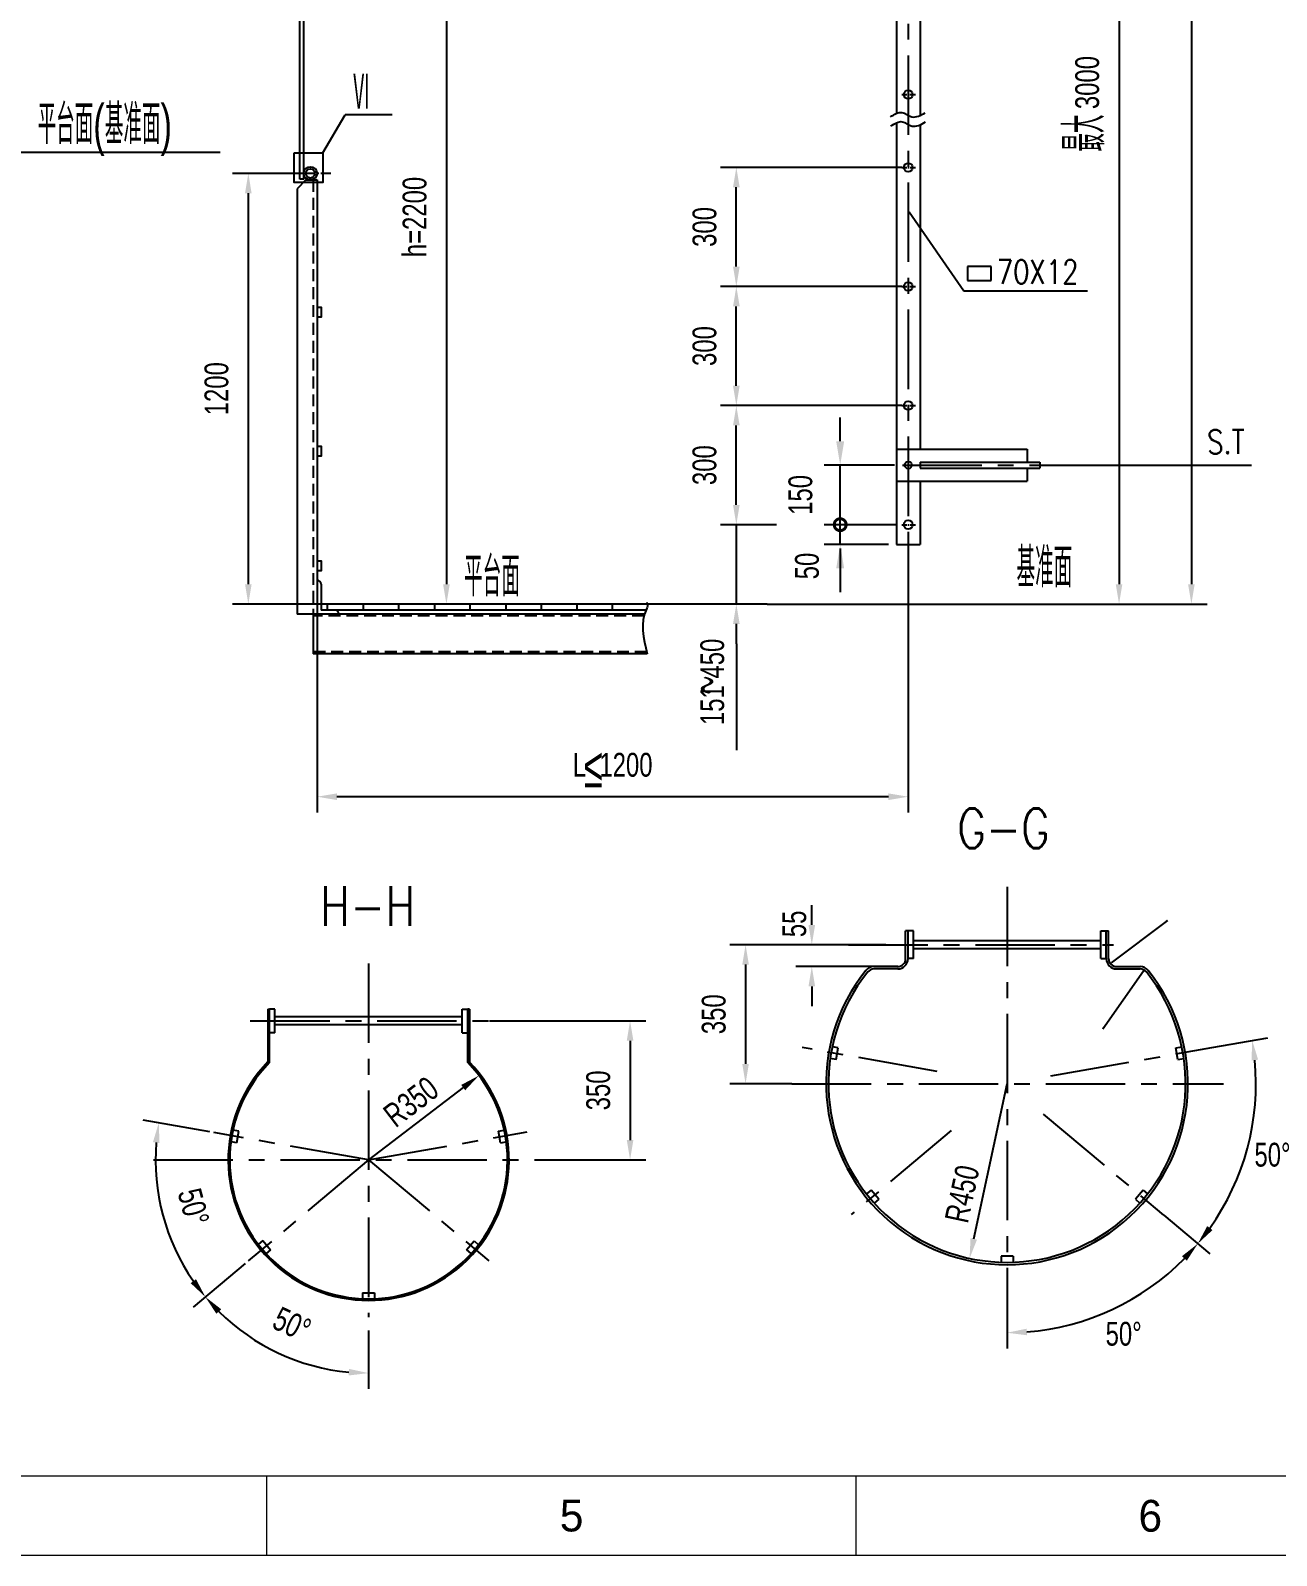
# Model space of a CAD drawing. Extents: x 148 to 221443, y -36682 to 6758.
# Drawn here: x 33504 to 36644, y -12129 to -8287 of the extents above; entities that cross this region are included whole.
import ezdxf
from ezdxf.enums import TextEntityAlignment as Align

# ---------------------------------------------------------------- set-up
doc = ezdxf.new("R2010")
doc.units = 0
doc.header["$LTSCALE"] = 10
doc.header["$MEASUREMENT"] = 0
doc.linetypes.add('CENTERX2', pattern=[4, 2.5, -0.5, 0.5, -0.5])
doc.linetypes.add('HIDDENX2', pattern=[0.75, 0.5, -0.25])
for name, color, linetype in [('2', 4, 'Continuous'), ('CENTER', 1, 'CENTERX2'), ('DIM', 4, 'Continuous'), ('HIDDEN', 7, 'HIDDENX2'), ('RED', 7, 'Continuous'), ('WHITE', 7, 'Continuous')]:
    doc.layers.add(name, color=color, linetype=linetype)
doc.layers.add('2（细实线）', color=3, linetype='Continuous', lineweight=20)
doc.layers.add('图框层', color=7, linetype='Continuous', lineweight=15)
doc.styles.add('HZ', font='ROMS.SHX', dxfattribs={"width": 0.75, "bigfont": 'GBCBIG.SHX'})
doc.styles.get("Standard").update_dxf_attribs({"font": 'wison_e.shx', "width": 0.75, "bigfont": 'wison_c.shx'})
doc.styles.add('XW', font='ROMANS.shx', dxfattribs={"width": 0.85})
doc.dimstyles.new('DIM1', dxfattribs={"dimscale": 20, "dimtxt": 3, "dimasz": 2.5, "dimexe": 2, "dimexo": 0, "dimgap": 1, "dimtad": 0, "dimdec": 0, "dimzin": 0, "dimdsep": 46, "dimtxsty": 'Standard', "dimcen": 2, "dimclrd": 3, "dimclre": 3, "dimclrt": 3, "dimadec": 0, "dimazin": 0, "dimtfac": 0.666667, "dimtdec": 0, "dimtofl": 0, "dimtmove": 2, "dimatfit": 1, "dimfxl": 2, "dimtvp": 1.333333, "dimtolj": 1, "dimtzin": 0, "dimarcsym": 0})
doc.dimstyles.new('DIM1$2', dxfattribs={"dimscale": 20, "dimtxt": 3, "dimasz": 2.5, "dimexe": 2, "dimexo": 0, "dimgap": 1, "dimtad": 2, "dimtih": 1, "dimtoh": 1, "dimdec": 0, "dimzin": 0, "dimdsep": 46, "dimtxsty": 'Standard', "dimcen": 2, "dimclrd": 3, "dimclre": 3, "dimclrt": 3, "dimadec": 0, "dimazin": 0, "dimtfac": 0.666667, "dimtdec": 0, "dimtofl": 0, "dimtmove": 2, "dimatfit": 1, "dimfxl": 2, "dimtvp": 1.333333, "dimtolj": 1, "dimtzin": 0, "dimarcsym": 0})
doc.dimstyles.new('ISO-25', dxfattribs={"dimtxt": 2.5, "dimasz": 2.5, "dimexe": 1.25, "dimexo": 0.625, "dimtad": 1, "dimtxsty": 'Standard', "dimcen": 2.5, "dimadec": 0, "dimazin": 0, "dimtfac": 1, "dimtmove": 0, "dimatfit": 3, "dimfxl": 1, "dimarcsym": 0})

# ---------------------------------------------------------------- blocks, each defined once
blk = doc.blocks.new('*D73')
at = {"layer": 'Defpoints', "color": 0}
for p in [(35659.5, 10820.1), (35310.5, 8870.1), (36118.7, 8870.1)]:
    blk.add_point(p, dxfattribs=at)
at = {"layer": 'DIM', "color": 3, "lineweight": -2}
for p, q in [((35659.5, 10820.1), (35270.5, 10820.1)), ((35310.5, 10770.1), (35310.5, 8920.1)), ((36118.7, 8870.1), (35270.5, 8870.1))]:
    blk.add_line(p, q, dxfattribs=at)
at = {"layer": 'DIM', "color": 3}
for points in [[(35318.8, 10770.1), (35302.1, 10770.1), (35310.5, 10820.1)], [(35302.1, 8920.1), (35318.8, 8920.1), (35310.5, 8870.1)]]:
    blk.add_solid(points, dxfattribs=at)
at = {"layer": 'DIM', "color": 3, "insert": (35230.5, 9845.1), "char_height": 60, "attachment_point": 5, "rotation": 90}
blk.add_mtext('\\A1;h=2200', dxfattribs=at)
blk = doc.blocks.new('_DotSmall')
at = {"layer": 'WHITE', "color": 0, "const_width": 0.5}
blk.add_lwpolyline([(-0.0625, 0, 1), (0.0625, 0, 1)], format="xyb", close=True, dxfattribs=at)
blk = doc.blocks.new('*D74')
at = {"layer": 'Defpoints', "color": 0}
for p in [(36041.1, 9370.1), (36458.1, 9370.1), (36438.1, 9070.1)]:
    blk.add_point(p, dxfattribs=at)
at = {"layer": 'DIM', "color": 3, "lineweight": -2}
for p, q in [((36458.1, 9370.1), (36001.1, 9370.1)), ((36041.1, 9120.1), (36041.1, 9320.1)), ((36438.1, 9070.1), (36001.1, 9070.1))]:
    blk.add_line(p, q, dxfattribs=at)
at = {"layer": 'DIM', "color": 3}
for points in [[(36049.5, 9320.1), (36032.8, 9320.1), (36041.1, 9370.1)], [(36032.8, 9120.1), (36049.5, 9120.1), (36041.1, 9070.1)]]:
    blk.add_solid(points, dxfattribs=at)
at = {"layer": 'DIM', "color": 3, "insert": (35961.1, 9220.1), "char_height": 60, "attachment_point": 5, "rotation": 90}
blk.add_mtext('\\A1;300', dxfattribs=at)
blk = doc.blocks.new('*D75')
at = {"layer": 'Defpoints', "color": 0}
for p in [(36041.1, 9670.1), (36458.1, 9670.1), (36458.1, 9370.1)]:
    blk.add_point(p, dxfattribs=at)
at = {"layer": 'DIM', "color": 3, "lineweight": -2}
for p, q in [((36458.1, 9670.1), (36001.1, 9670.1)), ((36041.1, 9420.1), (36041.1, 9620.1)), ((36458.1, 9370.1), (36001.1, 9370.1))]:
    blk.add_line(p, q, dxfattribs=at)
at = {"layer": 'DIM', "color": 3}
for points in [[(36049.5, 9620.1), (36032.8, 9620.1), (36041.1, 9670.1)], [(36032.8, 9420.1), (36049.5, 9420.1), (36041.1, 9370.1)]]:
    blk.add_solid(points, dxfattribs=at)
at = {"layer": 'DIM', "color": 3, "insert": (35961.1, 9520.1), "char_height": 60, "attachment_point": 5, "rotation": 90}
blk.add_mtext('\\A1;300', dxfattribs=at)
blk = doc.blocks.new('*D76')
at = {"layer": 'Defpoints', "color": 0}
for p in [(36041.1, 9970.1), (36458.1, 9970.1), (36458.1, 9670.1)]:
    blk.add_point(p, dxfattribs=at)
at = {"layer": 'DIM', "color": 3, "lineweight": -2}
for p, q in [((36458.1, 9970.1), (36001.1, 9970.1)), ((36041.1, 9720.1), (36041.1, 9920.1)), ((36458.1, 9670.1), (36001.1, 9670.1))]:
    blk.add_line(p, q, dxfattribs=at)
at = {"layer": 'DIM', "color": 3}
for points in [[(36049.5, 9920.1), (36032.8, 9920.1), (36041.1, 9970.1)], [(36032.8, 9720.1), (36049.5, 9720.1), (36041.1, 9670.1)]]:
    blk.add_solid(points, dxfattribs=at)
at = {"layer": 'DIM', "color": 3, "insert": (35961.1, 9820.1), "char_height": 60, "attachment_point": 5, "rotation": 90}
blk.add_mtext('\\A1;300', dxfattribs=at)
blk = doc.blocks.new('*D77')
at = {"layer": 'Defpoints', "color": 0}
for p in [(36438.1, 9070.1), (36041.1, 8870.1), (36118.7, 8870.1)]:
    blk.add_point(p, dxfattribs=at)
at = {"layer": 'DIM', "color": 3, "lineweight": -2}
for p, q in [((36041.1, 9120.1), (36041.1, 9170.1)), ((36438.1, 9070.1), (36001.1, 9070.1)), ((36041.1, 9070.1), (36041.1, 8870.1)), ((36118.7, 8870.1), (36001.1, 8870.1)), ((36041.1, 8820.1), (36041.1, 8770.1))]:
    blk.add_line(p, q, dxfattribs=at)
at = {"layer": 'DIM', "color": 3}
for points in [[(36032.8, 9120.1), (36049.5, 9120.1), (36041.1, 9070.1)], [(36049.5, 8820.1), (36032.8, 8820.1), (36041.1, 8870.1)]]:
    blk.add_solid(points, dxfattribs=at)
at = {"layer": 'DIM', "color": 3, "insert": (35980.7, 8674.2), "char_height": 60, "attachment_point": 5, "rotation": 90}
blk.add_mtext('\\A1;151 450', dxfattribs=at)
blk = doc.blocks.new('*D81')
at = {"color": 3, "lineweight": -2}
for p, q in [((37094.6, 12840.3), (37228, 12840.3)), ((37188, 12790.3), (37188, 8920.1)), ((37005.7, 8870.1), (37228, 8870.1))]:
    blk.add_line(p, q, dxfattribs=at)
at = {"color": 3}
for points in [[(37196.3, 12790.3), (37179.7, 12790.3), (37188, 12840.3)], [(37179.7, 8920.1), (37196.3, 8920.1), (37188, 8870.1)]]:
    blk.add_solid(points, dxfattribs=at)
at = {"layer": 'Defpoints', "color": 0}
for p in [(37094.6, 12840.3), (37005.7, 8870.1), (37188, 8870.1)]:
    blk.add_point(p, dxfattribs=at)
at = {"color": 3, "insert": (37107.7, 10855.2), "char_height": 60, "attachment_point": 5, "rotation": 90}
blk.add_mtext('\\A1;2700{\\fSimSun|b0|i0|c134|p0;≤}H{\\fSimSun|b0|i0|c134|p0;≤}10000', dxfattribs=at)
blk = doc.blocks.new('*D82')
at = {"layer": 'Defpoints', "color": 0}
for p in [(36827.7, 11497.5), (36817.1, 8870.1), (37005.7, 8870.1)]:
    blk.add_point(p, dxfattribs=at)
at = {"layer": 'DIM', "color": 3, "lineweight": -2}
for p, q in [((36827.7, 11497.5), (37045.7, 11497.5)), ((37005.7, 11447.5), (37005.7, 8920.1)), ((36817.1, 8870.1), (37045.7, 8870.1))]:
    blk.add_line(p, q, dxfattribs=at)
at = {"layer": 'DIM', "color": 3}
for points in [[(37014, 11447.5), (36997.4, 11447.5), (37005.7, 11497.5)], [(36997.4, 8920.1), (37014, 8920.1), (37005.7, 8870.1)]]:
    blk.add_solid(points, dxfattribs=at)
at = {"layer": 'DIM', "color": 3, "insert": (36925.7, 10183.8), "char_height": 60, "attachment_point": 5, "rotation": 90}
blk.add_mtext('\\A1;3000', dxfattribs=at)
blk = doc.blocks.new('*D163')
at = {"layer": 'Defpoints', "color": 0}
for p in [(36323.6, 8012), (36064.4, 7662), (36181.2, 7662)]:
    blk.add_point(p, dxfattribs=at)
at = {"layer": 'WHITE', "color": 3, "linetype": 'Continuous', "lineweight": -2}
for p, q in [((36323.6, 8012), (36024.4, 8012)), ((36064.4, 7962), (36064.4, 7712)), ((36181.2, 7662), (36024.4, 7662))]:
    blk.add_line(p, q, dxfattribs=at)
at = {"layer": 'WHITE', "color": 3}
for points in [[(36072.7, 7962), (36056.1, 7962), (36064.4, 8012)], [(36056.1, 7712), (36072.7, 7712), (36064.4, 7662)]]:
    blk.add_solid(points, dxfattribs=at)
at = {"layer": 'WHITE', "color": 3, "insert": (35984.4, 7837), "char_height": 60, "attachment_point": 5, "rotation": 90}
blk.add_mtext('\\A1;350', dxfattribs=at)
blk = doc.blocks.new('*D164')
at = {"layer": 'Defpoints', "color": 0}
for p in [(36723.4, 7662), (36629, 7222.1)]:
    blk.add_point(p, dxfattribs=at)
at = {"layer": 'WHITE', "color": 3, "linetype": 'Continuous', "lineweight": -2}
blk.add_line((36639.5, 7270.9), (36723.4, 7662), dxfattribs=at)
at = {"layer": 'WHITE', "color": 3}
blk.add_solid([(36631.3, 7272.7), (36647.6, 7269.2), (36629, 7222.1)], dxfattribs=at)
at = {"layer": 'WHITE', "color": 3, "insert": (36610.4, 7384.3), "char_height": 60, "attachment_point": 5, "rotation": 77.8884}
blk.add_mtext('\\A1;R450', dxfattribs=at)
blk = doc.blocks.new('*D165')
at = {"layer": 'Defpoints', "color": 0}
for p in [(36723.4, 8157.9), (36814.8, 7585.3), (37118.1, 7330.9), (36723.4, 7135.8), (36903.3, 7061.1)]:
    blk.add_point(p, dxfattribs=at)
at = {"layer": 'WHITE', "color": 3, "linetype": 'Continuous', "lineweight": -2}
for p, q in [((37118.1, 7330.9), (37234.6, 7233.1)), ((36723.4, 7135.8), (36723.4, 6994.7))]:
    blk.add_line(p, q, dxfattribs=at)
blk.add_arc((36723.4, 7662), 627.3, 274.5678, 315.4322, dxfattribs=at)
at = {"layer": 'WHITE', "color": 3}
for points in [[(37176.5, 7216.2), (37164.1, 7227.4), (37204, 7258.8)], [(36773, 7045), (36773.7, 7028.4), (36723.4, 7034.7)]]:
    blk.add_solid(points, dxfattribs=at)
at = {"layer": 'WHITE', "color": 3, "insert": (37017.3, 7031.7), "char_height": 60, "attachment_point": 5}
blk.add_mtext('\\A1;50%%d', dxfattribs=at)
blk = doc.blocks.new('*D166')
at = {"layer": 'Defpoints', "color": 0}
for p in [(37239.7, 7753.1), (36833.6, 7681.5), (36814.8, 7585.3), (37299.4, 7413.6), (37118.1, 7330.9)]:
    blk.add_point(p, dxfattribs=at)
at = {"layer": 'WHITE', "color": 3, "linetype": 'Continuous', "lineweight": -2}
for p, q in [((37239.7, 7753.1), (37380.6, 7777.9)), ((37118.1, 7330.9), (37234.6, 7233.1))]:
    blk.add_line(p, q, dxfattribs=at)
blk.add_arc((36723.4, 7662), 627.3, 324.5678, 5.4322, dxfattribs=at)
at = {"layer": 'WHITE', "color": 3}
for points in [[(37356.2, 7722.5), (37339.6, 7720.3), (37341.2, 7771)], [(37227.9, 7303.4), (37241.1, 7293.3), (37204, 7258.8)]]:
    blk.add_solid(points, dxfattribs=at)
at = {"layer": 'WHITE', "color": 3, "insert": (37392.4, 7482.8), "char_height": 60, "attachment_point": 5}
blk.add_mtext('\\A1;50%%d', dxfattribs=at)
blk = doc.blocks.new('*D174')
at = {"layer": 'Defpoints', "color": 0}
for p in [(36231.3, 8012), (36417.9, 8012), (36417.9, 7957)]:
    blk.add_point(p, dxfattribs=at)
at = {"layer": 'WHITE', "color": 3, "linetype": 'Continuous', "lineweight": -2}
for p, q in [((36231.3, 8062), (36231.3, 8112)), ((36417.9, 8012), (36191.3, 8012)), ((36417.9, 7957), (36191.3, 7957)), ((36231.3, 7907), (36231.3, 7857))]:
    blk.add_line(p, q, dxfattribs=at)
at = {"layer": 'WHITE', "color": 3}
for points in [[(36223, 8062), (36239.7, 8062), (36231.3, 8012)], [(36239.7, 7907), (36223, 7907), (36231.3, 7957)]]:
    blk.add_solid(points, dxfattribs=at)
at = {"layer": 'WHITE', "color": 3, "insert": (36187.4, 8064.6), "char_height": 60, "attachment_point": 5, "rotation": 90}
blk.add_mtext('\\A1;55', dxfattribs=at)
blk = doc.blocks.new('*D175')
at = {"layer": 'Defpoints', "color": 0}
for p in [(37057.2, 7932.1), (37068.6, 7948.5)]:
    blk.add_point(p, dxfattribs=at)
at = {"layer": 'WHITE', "color": 0, "linetype": 'Continuous', "lineweight": -2}
blk.add_line((36965, 7800.6), (37067.2, 7946.4), dxfattribs=at)
at = {"layer": 'WHITE', "color": 0}
blk.add_solid([(37067.5, 7946.2), (37066.9, 7946.7), (37068.6, 7948.5)], dxfattribs=at)
at = {"layer": 'WHITE', "color": 0, "insert": (36964.9, 7803.7), "char_height": 2.5, "attachment_point": 5, "rotation": 54.9732}
blk.add_mtext('R20', dxfattribs=at)
blk = doc.blocks.new('*D176')
at = {"layer": 'Defpoints', "color": 0}
for p in [(36983.4, 7965), (36999.4, 7977)]:
    blk.add_point(p, dxfattribs=at)
at = {"layer": 'WHITE', "color": 0, "linetype": 'Continuous', "lineweight": -2}
blk.add_line((37127.9, 8073.4), (36985.4, 7966.5), dxfattribs=at)
at = {"layer": 'WHITE', "color": 0}
blk.add_solid([(36985.1, 7966.9), (36985.6, 7966.2), (36983.4, 7965)], dxfattribs=at)
at = {"layer": 'WHITE', "color": 0, "insert": (37124.7, 8073.4), "char_height": 2.5, "attachment_point": 5, "rotation": 36.8659}
blk.add_mtext('R20', dxfattribs=at)
blk = doc.blocks.new('*D178')
at = {"layer": 'Defpoints', "color": 0}
for p in [(35715.8, -9581.8), (34225.8, -9757), (34225.8, -10217.2)]:
    blk.add_point(p, dxfattribs=at)
at = {"layer": 'DIM', "color": 3, "lineweight": -2}
for p, q in [((35715.8, -9581.8), (35715.8, -10257.2)), ((34225.8, -9757), (34225.8, -10257.2)), ((35665.8, -10217.2), (34275.8, -10217.2))]:
    blk.add_line(p, q, dxfattribs=at)
at = {"layer": 'DIM', "color": 3}
for points in [[(34275.8, -10208.9), (34275.8, -10225.6), (34225.8, -10217.2)], [(35665.8, -10225.6), (35665.8, -10208.9), (35715.8, -10217.2)]]:
    blk.add_solid(points, dxfattribs=at)
at = {"layer": 'DIM', "color": 3, "insert": (34970.8, -10137.2), "char_height": 60, "attachment_point": 5}
blk.add_mtext('\\A1;L  1200', dxfattribs=at)
blk = doc.blocks.new('*D181')
at = {"layer": 'Defpoints', "color": 0}
for p in [(35392.5, 7682.6), (35114.4, 7470.1)]:
    blk.add_point(p, dxfattribs=at)
at = {"layer": 'WHITE', "color": 3, "linetype": 'Continuous', "lineweight": -2}
blk.add_line((35352.8, 7652.2), (35114.4, 7470.1), dxfattribs=at)
at = {"layer": 'WHITE', "color": 3}
blk.add_solid([(35357.8, 7645.6), (35347.7, 7658.8), (35392.5, 7682.6)], dxfattribs=at)
at = {"layer": 'WHITE', "color": 3, "insert": (35221.4, 7616.3), "char_height": 60, "attachment_point": 5, "rotation": 37.3833}
blk.add_mtext('\\A1;R350', dxfattribs=at)
blk = doc.blocks.new('*D182')
at = {"layer": 'Defpoints', "color": 0}
for p in [(34355.7, -10536.8), (34355.7, -11132.1), (34044.7, -11393), (34355.7, -11561.6), (34060.6, -11580.8)]:
    blk.add_point(p, dxfattribs=at)
at = {"layer": 'DIM', "color": 3, "linetype": 'Continuous', "lineweight": -2}
for p, q in [((34044.7, -11393), (33913.6, -11503)), ((34355.7, -11561.6), (34355.7, -11709.1))]:
    blk.add_line(p, q, dxfattribs=at)
blk.add_arc((34355.7, -11132.1), 537, 225.3363, 264.6637, dxfattribs=at)
at = {"layer": 'DIM', "color": 3}
for points in [[(33984.3, -11508.4), (33972, -11519.7), (33944.3, -11477.3)], [(34305.3, -11675.1), (34306.1, -11658.5), (34355.7, -11669.1)]]:
    blk.add_solid(points, dxfattribs=at)
at = {"layer": 'DIM', "color": 3, "insert": (34162.5, -11546.3), "char_height": 60, "attachment_point": 5, "rotation": 335}
blk.add_mtext('\\A1;50%%d', dxfattribs=at)
blk = doc.blocks.new('*D183')
at = {"layer": 'Defpoints', "color": 0}
for p in [(33955.9, -11061.6), (34355.7, -11132.1), (34355.7, -11132.1), (33822.3, -11194.4), (34044.7, -11393)]:
    blk.add_point(p, dxfattribs=at)
at = {"layer": 'DIM', "color": 3, "linetype": 'Continuous', "lineweight": -2}
for p, q in [((33955.9, -11061.6), (33787.4, -11031.9)), ((34044.7, -11393), (33913.6, -11503))]:
    blk.add_line(p, q, dxfattribs=at)
blk.add_arc((34355.7, -11132.1), 537, 175.3365, 214.6635, dxfattribs=at)
at = {"layer": 'DIM', "color": 3}
for points in [[(33828.7, -11089.5), (33812.2, -11087.3), (33826.8, -11038.8)], [(33907.3, -11442.6), (33920.6, -11432.5), (33944.3, -11477.3)]]:
    blk.add_solid(points, dxfattribs=at)
at = {"layer": 'DIM', "color": 3, "insert": (33914.2, -11250.4), "char_height": 60, "attachment_point": 5, "rotation": 285}
blk.add_mtext('\\A1;50%%d', dxfattribs=at)
blk = doc.blocks.new('*D185')
at = {"layer": 'Defpoints', "color": 0}
for p in [(34936.3, 9955.1), (34811.2, 8870.1), (35010.1, 8870.1)]:
    blk.add_point(p, dxfattribs=at)
at = {"layer": 'WHITE', "color": 3, "linetype": 'Continuous', "lineweight": -2}
for p, q in [((34936.3, 9955.1), (34771.2, 9955.1)), ((34811.2, 9905.1), (34811.2, 8920.1)), ((35010.1, 8870.1), (34771.2, 8870.1))]:
    blk.add_line(p, q, dxfattribs=at)
at = {"layer": 'WHITE', "color": 3}
for points in [[(34819.5, 9905.1), (34802.9, 9905.1), (34811.2, 9955.1)], [(34802.9, 8920.1), (34819.5, 8920.1), (34811.2, 8870.1)]]:
    blk.add_solid(points, dxfattribs=at)
at = {"layer": 'WHITE', "color": 3, "insert": (34731.2, 9412.6), "char_height": 60, "attachment_point": 5, "rotation": 90}
blk.add_mtext('\\A1;1200', dxfattribs=at)
blk = doc.blocks.new('*D188')
at = {"layer": 'Defpoints', "color": 0}
for p in [(35419.3, 7820.1), (35563.9, 7470.1), (35773.3, 7470.1)]:
    blk.add_point(p, dxfattribs=at)
at = {"layer": 'WHITE', "color": 3, "linetype": 'Continuous', "lineweight": -2}
for p, q in [((35419.3, 7820.1), (35813.3, 7820.1)), ((35773.3, 7770.1), (35773.3, 7520.1)), ((35563.9, 7470.1), (35813.3, 7470.1))]:
    blk.add_line(p, q, dxfattribs=at)
at = {"layer": 'WHITE', "color": 3}
for points in [[(35781.7, 7770.1), (35765, 7770.1), (35773.3, 7820.1)], [(35765, 7520.1), (35781.7, 7520.1), (35773.3, 7470.1)]]:
    blk.add_solid(points, dxfattribs=at)
at = {"layer": 'WHITE', "color": 3, "insert": (35693.3, 7645.1), "char_height": 60, "attachment_point": 5, "rotation": 90}
blk.add_mtext('\\A1;350', dxfattribs=at)
blk = doc.blocks.new('1.5a2')
at = {"layer": '图框层', "ltscale": 10}
for p, q in [((16981.88, 9726.58), (16125.88, 9726.58)), ((16397.88, 9726.58), (16397.88, 9716.58)), ((16472.13, 9726.58), (16472.13, 9716.58)), ((16991.88, 9716.58), (16100.88, 9716.58))]:
    blk.add_line(p, q, dxfattribs=at)
at = {"style": 'HZ'}
for s, p in [('5', (16436.33, 9721.58)), ('6', (16509.25, 9721.58))]:
    blk.add_text(s, height=4, dxfattribs=at).set_placement(p, align=Align.MIDDLE)

msp = doc.modelspace()

# ---------------------------------------------------------------- linework, layer by layer
at = {"color": 3}
for p, q in [((34240.2552, -8595.1977), (34296.2819, -8499.2162)), ((34415.3605, -8499.2162), (34296.2819, -8499.2162)), ((33477.8994, -8594.067), (33981.3118, -8594.067)), ((35855.9667, -8943.6276), (35718.0717, -8745.0881)), ((35924.834, -8881.3977), (35865.1705, -8881.3977)), ((35865.1705, -8881.3977), (35865.1705, -8916.8027)), ((35924.834, -8916.8027), (35924.834, -8881.3977)), ((36167.6386, -8943.6276), (35855.9667, -8943.6276)), ((35865.1705, -8916.8027), (35924.834, -8916.8027)), ((36058.4411, -9382.0078), (36580.426, -9382.0078)), ((35359.9689, -9732.0078), (36247.4911, -9732.0078)), ((35282.4222, -9832.0078), (35282.4222, -10099.7507))]:
    msp.add_line(p, q, dxfattribs=at)
msp.add_lwpolyline([(34167.9693, -8595.1977), (34240.2552, -8595.1977), (34240.2552, -8669.7773), (34167.9693, -8669.7773)], close=True, dxfattribs=at)
for points in [[(35670.9349, -8504.7423), (35699.9032, -8493.6718), (35724.3984, -8504.5294), (35758.2657, -8494.3105)], [(35671.7094, -8528.1025), (35700.6777, -8517.0321), (35725.1729, -8527.8896), (35759.0403, -8517.6708)]]:
    msp.add_spline(points, degree=3, dxfattribs=at)
msp.add_spline([(35056.7623, -9727.1691), (35057.7332, -9740.3157), (35055.8003, -9744.7306), (35057.8712, -9857.0078)], degree=3)
at = {"layer": 'CENTER', "ltscale": 8}
for p, q in [((35715.7752, -4190.2485), (35715.7752, -9582.0078)), ((35701.1726, -9382.0078), (36058.4411, -9382.0078)), ((35964.688, -10444.2586), (35964.688, -11466.3347)), ((35564.853, -10590.0998), (36232.6858, -10590.0998)), ((34355.6746, -10637.4788), (34355.6746, -11527.9428)), ((34057.5297, -10782.0717), (34660.567, -10782.0717)), ((35788.2795, -10908.9942), (35448.3997, -10849.0642)), ((36074.8511, -10920.6751), (36480.9763, -10849.0642)), ((35422.4693, -10940.0998), (36509.9177, -10940.0998)), ((36056.1045, -11016.8073), (36359.3593, -11271.2683)), ((34355.6746, -11132.0717), (34755.4303, -11061.584)), ((35824.2146, -11057.971), (35572.2404, -11269.4024)), ((34355.6746, -11132.0717), (33965.8177, -11063.3294)), ((33813.4559, -11132.0717), (34805.177, -11132.0717)), ((34355.6746, -11132.0717), (34052.4198, -11386.5327)), ((34355.6746, -11132.0717), (34658.9294, -11386.5327))]:
    msp.add_line(p, q, dxfattribs=at)
at = {"layer": 'CENTER', "ltscale": 0.5}
for p, q in [((35699.3659, -8448.739), (35734.5555, -8448.739)), ((35699.3659, -8632.0078), (35734.5555, -8632.0078)), ((35699.3659, -8932.0078), (35734.5555, -8932.0078)), ((35699.3659, -9232.0078), (35734.5555, -9232.0078)), ((35699.3659, -9532.0078), (35734.5555, -9532.0078))]:
    msp.add_line(p, q, dxfattribs=at)
at = {"layer": 'DIM', "color": 1, "linetype": 'CENTERX2'}
msp.add_line((34260.0859, -8647.0078), (34157.6399, -8647.0078), dxfattribs=at)
at = {"layer": 'DIM', "color": 3}
for p, q in [((35544.1385, -9582.0078), (35544.1385, -9382.0078)), ((35679.3659, -9532.0078), (35504.1385, -9532.0078)), ((35679.3659, -9532.0078), (35504.1385, -9532.0078)), ((35665.7752, -9582.0078), (35504.1385, -9582.0078)), ((35544.1385, -9582.0078), (35544.1385, -9582.0078)), ((35544.1385, -9642.0078), (35544.1385, -9702.0078))]:
    msp.add_line(p, q, dxfattribs=at)
msp.add_solid([(35534.1385, -9642.0078), (35554.1385, -9642.0078), (35544.1385, -9582.0078)], dxfattribs=at)
at = {"layer": 'HIDDEN', "color": 2, "linetype": 'HIDDENX2', "ltscale": 6}
for p, q in [((34215.7752, -8663.7578), (34215.7752, -9757.0078)), ((35049.5385, -9762.0078), (34215.7752, -9762.0078)), ((35056.6742, -9852.0078), (34215.7752, -9852.0078))]:
    msp.add_line(p, q, dxfattribs=at)
at = {"layer": 'RED'}
for p, q in [((35745.7752, -7159.9865), (35745.7752, -8500.9444)), ((35685.7752, -7782.0078), (35685.7752, -8496.0971)), ((34182.1129, -8662.0078), (34182.1129, -7942.0078)), ((34192.1129, -8662.0078), (34192.1129, -7942.0078)), ((35685.7752, -8519.8086), (35685.7752, -9582.0078)), ((35745.7752, -8524.657), (35745.7752, -9342.0078)), ((34197.661, -8663.7578), (34175.7752, -8685.6436)), ((34192.1129, -8662.0078), (34182.1129, -8662.0078)), ((34197.661, -8663.7578), (34225.7752, -8663.7578)), ((34225.7752, -8663.7578), (34225.7752, -9757.0078)), ((34175.7752, -8685.6436), (34175.7752, -9757.0078)), ((35685.7752, -9342.0078), (36015.7752, -9342.0078)), ((36015.7752, -9342.0078), (36015.7752, -9374.5078)), ((35745.7752, -9374.5078), (36047.4044, -9374.5078)), ((35745.7752, -9374.5078), (35745.7752, -9389.5078)), ((35745.7752, -9389.5078), (36047.4044, -9389.5078)), ((36015.7752, -9389.5078), (36015.7752, -9422.0078)), ((36047.4044, -9374.5078), (36047.4044, -9389.5078)), ((35685.7752, -9422.0078), (36015.7752, -9422.0078)), ((35745.7752, -9422.0078), (35745.7752, -9582.0078)), ((35685.7752, -9582.0078), (35745.7752, -9582.0078)), ((34235.7752, -9682.0078), (34235.7752, -9747.0078)), ((34225.7752, -9757.0078), (34175.7752, -9757.0078)), ((35050.9278, -9757.0078), (34215.7752, -9757.0078)), ((34215.7752, -9757.0078), (34215.7752, -9857.0078)), ((35054.7249, -9747.0078), (34235.7752, -9747.0078)), ((34251.3982, -9732.0078), (34251.3982, -9747.0078)), ((35057.8413, -9732.0078), (34251.3982, -9732.0078)), ((34341.9873, -9732.0078), (34341.9873, -9747.0078)), ((34430.984, -9732.0078), (34430.984, -9747.0078)), ((34521.5731, -9732.0078), (34521.5731, -9747.0078)), ((34610.5698, -9732.0078), (34610.5698, -9747.0078)), ((34701.1589, -9732.0078), (34701.1589, -9747.0078)), ((34790.1556, -9732.0078), (34790.1556, -9747.0078)), ((34880.7447, -9732.0078), (34880.7447, -9747.0078)), ((34969.7414, -9732.0078), (34969.7414, -9747.0078)), ((35057.8712, -9857.0078), (34215.7752, -9857.0078)), ((35709.0972, -10625.0998), (35709.0972, -10555.0998)), ((35715.0972, -10555.0998), (35709.0972, -10555.0998)), ((35728.688, -10555.0998), (35715.0972, -10555.0998)), ((35715.0972, -10625.0998), (35715.0972, -10555.0998)), ((35728.688, -10625.0998), (35728.688, -10555.0998)), ((36201.0972, -10625.0998), (36201.0972, -10555.0998)), ((36201.0972, -10555.0998), (36214.688, -10555.0998)), ((36214.688, -10625.0998), (36214.688, -10555.0998)), ((36214.688, -10555.0998), (36220.688, -10555.0998)), ((36220.688, -10625.0998), (36220.688, -10555.0998)), ((36201.0972, -10580.0998), (35728.688, -10580.0998)), ((36201.0972, -10600.0998), (35728.688, -10600.0998)), ((35728.688, -10625.0998), (35715.0972, -10625.0998)), ((36201.0972, -10625.0998), (36214.688, -10625.0998)), ((35689.0972, -10645.0998), (35629.2196, -10645.0998)), ((35689.0972, -10651.0998), (35629.2196, -10651.0998)), ((36240.688, -10645.0998), (36300.5655, -10645.0998)), ((36240.688, -10651.0998), (36300.1563, -10651.0998)), ((34102.0838, -10752.0717), (34102.0838, -10885.0743)), ((34119.6746, -10752.0717), (34106.0838, -10752.0717)), ((34106.0838, -10886.7058), (34106.0838, -10752.0717)), ((34119.6746, -10812.0717), (34119.6746, -10752.0717)), ((34591.6746, -10812.0717), (34591.6746, -10752.0717)), ((34591.6746, -10752.0717), (34605.6746, -10752.0717)), ((34605.6746, -10887.1227), (34605.6746, -10752.0717)), ((34609.6746, -10752.0717), (34609.6746, -10885.4951)), ((34591.6746, -10772.0717), (34119.6746, -10772.0717)), ((34591.6746, -10792.0717), (34119.6746, -10792.0717)), ((34119.6746, -10812.0717), (34106.0838, -10812.0717)), ((34591.6746, -10812.0717), (34605.6746, -10812.0717)), ((35539.1618, -10849.8366), (35524.3755, -10847.2294)), ((35533.9523, -10879.3809), (35539.1618, -10849.8366)), ((36390.2142, -10849.8366), (36405.0005, -10847.2294)), ((36395.4236, -10879.3809), (36390.2142, -10849.8366)), ((35533.9523, -10879.3809), (35519.166, -10876.7736)), ((36395.4236, -10879.3809), (36410.2099, -10876.7736)), ((34028.6466, -11059.5878), (34013.8603, -11056.9806)), ((34023.4372, -11089.132), (34028.6466, -11059.5878)), ((34682.6987, -11059.4085), (34697.485, -11056.8013)), ((34687.9082, -11088.9528), (34682.6987, -11059.4085)), ((34023.4372, -11089.132), (34009.3249, -11086.6436)), ((34687.9082, -11088.9528), (34702.6945, -11086.3455)), ((35622.0194, -11208.0517), (35610.5177, -11217.7028)), ((35641.3031, -11231.0331), (35622.0194, -11208.0517)), ((36307.3565, -11208.0517), (36288.0729, -11231.0331)), ((36307.3565, -11208.0517), (36318.8582, -11217.7028)), ((35641.3031, -11231.0331), (35629.8014, -11240.6841)), ((36288.0729, -11231.0331), (36299.5746, -11240.6841)), ((34089.4184, -11335.3773), (34078.4409, -11344.5884)), ((34089.4184, -11335.3773), (34108.702, -11358.3586)), ((34108.702, -11358.3586), (34097.2003, -11368.0097)), ((34602.1264, -11358.9793), (34621.41, -11335.9979)), ((34602.1264, -11358.9793), (34613.1038, -11368.1904)), ((34621.41, -11335.9979), (34632.9117, -11345.649)), ((35979.688, -11374.8353), (35949.688, -11374.8353)), ((35949.688, -11374.8353), (35949.688, -11389.8497)), ((35979.688, -11374.8353), (35979.688, -11389.8497)), ((34340.2695, -11466.7181), (34340.2695, -11481.0481)), ((34340.2695, -11466.7181), (34370.2695, -11466.7181)), ((34370.2695, -11466.7181), (34370.2695, -11481.7325))]:
    msp.add_line(p, q, dxfattribs=at)
for points in [[(34225.7752, -8984.5078), (34235.7752, -8984.5078), (34235.7752, -9009.5078), (34225.7752, -9009.5078)], [(34225.7752, -9334.5078), (34235.7752, -9334.5078), (34235.7752, -9359.5078), (34225.7752, -9359.5078)], [(34225.7752, -9623.3294), (34235.7752, -9623.3294), (34235.7752, -9648.3294), (34225.7752, -9648.3294)]]:
    msp.add_lwpolyline(points, dxfattribs=at)
for centre, radius in [((35715.7752, -8448.739), 11), ((34208.8629, -8647.0078), 16.75), ((34208.8629, -8647.0078), 11.75), ((35715.7752, -8632.0078), 11), ((35715.7752, -8932.0078), 11), ((35715.7752, -9232.0078), 11), ((35715.7752, -9382.0078), 9), ((35715.7752, -9532.0078), 11)]:
    msp.add_circle(centre, radius, dxfattribs=at)
for centre, radius, start, end in [((34225.7752, -9682.0078), 10, 0, 90), ((34270.8751, -9757.0078), 10, 0, 90), ((35689.0972, -10625.0998), 20, 270, 0), ((35689.0972, -10625.0998), 26, 270, 0), ((36240.688, -10625.0998), 26, 180, 270), ((36240.688, -10625.0998), 20, 180, 270), ((35964.688, -10940.0998), 456, 141.2751269, 38.7248731), ((35964.688, -10940.0998), 450, 141.2751269, 38.7248731), ((35629.2196, -10671.0998), 26, 90, 141.2751269), ((35629.2196, -10671.0998), 20, 90, 141.2751269), ((36300.1563, -10671.0998), 26, 38.7248731, 90), ((36300.1563, -10671.0998), 20, 38.7248731, 90), ((34355.6746, -11132.0717), 354, 135.7546155, 44.1503785), ((34355.6746, -11132.0717), 350, 135.4890539, 44.4153086)]:
    msp.add_arc(centre, radius, start, end, dxfattribs=at)
at = {"layer": 'WHITE', "color": 3, "linetype": 'Continuous'}
for p, q in [((35544.1385, -9322.0078), (35544.1385, -9262.0078)), ((35681.1726, -9382.0078), (35504.1385, -9382.0078)), ((35684.7752, -9532.0078), (35504.1385, -9532.0078)), ((35544.1385, -9592.0078), (35544.1385, -9652.0078))]:
    msp.add_line(p, q, dxfattribs=at)
at = {"layer": 'WHITE', "color": 1}
for p, q in [((34102.0838, -10752.0717), (34106.0838, -10752.0717)), ((34609.6746, -10752.0717), (34605.6746, -10752.0717))]:
    msp.add_line(p, q, dxfattribs=at)
at = {"layer": 'WHITE', "color": 3, "linetype": 'Continuous'}
msp.add_solid([(35534.1385, -9322.0078), (35554.1385, -9322.0078), (35544.1385, -9382.0078)], dxfattribs=at)

# ---------------------------------------------------------------- block references
at = {"layer": 'DIM', "color": 3, "xscale": 60, "yscale": 60, "zscale": 60, "rotation": 270}
msp.add_blockref('_DotSmall', (35544.1385, -9532.0078), dxfattribs=at)

# ---------------------------------------------------------------- texts
at = {"color": 3}
for s, height, style, width, p in [('Ⅵ', 100, 'HZ', 0.65, (34314.2877, -8493.5981)), ('70X12', 60, 'XW', 0.8, (35938.8544, -8925.2069)), ('S.T', 60, 'XW', 0.8, (36469.1001, -9353.4082))]:
    msp.add_text(s, height=height, dxfattribs=dict(at, style=style, width=width)).set_placement(p)
at = {"color": 3, "style": 'XW', "width": 0.8}
for s, p in [('G-G', (36072.2779, -10296.8619)), ('H-H', (34473.2801, -10492.6876))]:
    msp.add_text(s, height=100, dxfattribs=at).set_placement(p, align=Align.MIDDLE_RIGHT)
at = {"layer": '2', "color": 3, "linetype": 'Continuous', "style": 'HZ', "width": 0.65}
for s, p in [('平台面(基准面)', (33521.3822, -8573.5157)), ('平台面', (34596.4275, -9712.7094)), ('基准面', (35988.5335, -9689.9462)), ('≤', (34898.4292, -10193.5131))]:
    msp.add_text(s, height=100, dxfattribs=at).set_placement(p)
for s, p in [('最大', (36210.0572, -8592.3534)), ('～', (35263.9029, -9959.7311))]:
    msp.add_text(s, height=100, rotation=90, dxfattribs=at).set_placement(p)
at = {"layer": 'DIM', "color": 3, "insert": (35460.6984, -9636.1251), "char_height": 60, "attachment_point": 5, "rotation": 90}
msp.add_mtext('\\A1;50', dxfattribs=at)

# ---------------------------------------------------------------- dimensions: what is measured, and where the dimension line sits
at = {"color": 3}
dim = msp.add_linear_dim(base=(36429.307, -9732.0078), p1=(36335.8892, -5761.7953), p2=(36246.9979, -9732.0078), angle=90, text='2700{\\fSimSun|b0|i0|c134|p0;≤}H{\\fSimSun|b0|i0|c134|p0;≤}10000', dimstyle='DIM1', dxfattribs=at)
dim.commit()
dim.dimension.update_dxf_attribs({"geometry": '*D81', "text_midpoint": (36348.9788, -7746.9015), "dimtype": 160, "insert": (-758.6997, -18602.1396)})
at = {"layer": 'DIM'}
for base, p1, p2, text, picture, middle in [((36246.9979, -9732.0078), (36068.9554, -7104.6307), (36058.4411, -9732.0078), '3000', '*D82', (36166.9979, -8418.3192)), ((34551.7754, -9732.0078), (34900.7752, -7782.0078), (35359.9689, -9732.0078), 'h=2200', '*D73', (34471.7754, -8757.0078))]:
    dim = msp.add_linear_dim(base=base, p1=p1, p2=p2, angle=90, text=text, dimstyle='DIM1', dxfattribs=at)
    dim.commit()
    dim.dimension.update_dxf_attribs({"geometry": picture, "text_midpoint": middle, "insert": (-758.6997, -18602.1396)})
for base, p1, p2, picture, middle in [((35282.4222, -8632.0078), (35699.3659, -8932.0078), (35699.3659, -8632.0078), '*D76', (35202.4222, -8782.0078)), ((35282.4222, -8932.0078), (35699.3659, -9232.0078), (35699.3659, -8932.0078), '*D75', (35202.4222, -9082.0078))]:
    dim = msp.add_linear_dim(base=base, p1=p1, p2=p2, angle=90, dimstyle='DIM1', dxfattribs=at)
    dim.commit()
    dim.dimension.update_dxf_attribs({"geometry": picture, "text_midpoint": middle, "insert": (-758.6997, -18602.1396)})
at = {"layer": 'DIM', "color": 3}
dim = msp.add_linear_dim(base=(35282.4222, -9232.0078), p1=(35679.3659, -9532.0078), p2=(35699.3659, -9232.0078), angle=90, dimstyle='DIM1', dxfattribs=at)
dim.commit()
dim.dimension.update_dxf_attribs({"geometry": '*D74', "text_midpoint": (35202.4222, -9382.0078), "insert": (-758.6997, -18602.1396)})
dim = msp.add_linear_dim(base=(35282.4222, -9732.0078), p1=(35679.3659, -9532.0078), p2=(35359.9689, -9732.0078), angle=90, text='151 450', dimstyle='DIM1', override={"dimtofl": 1}, dxfattribs=at)
dim.commit()
dim.dimension.update_dxf_attribs({"geometry": '*D77', "text_midpoint": (35222.0374, -9927.9554), "dimtype": 160, "insert": (-758.6997, -18602.1396)})
dim = msp.add_linear_dim(base=(34225.7752, -10217.2431), p1=(35715.7752, -9581.8265), p2=(34225.7752, -9757.0078), text='L  1200', dimstyle='DIM1', dxfattribs=at)
dim.commit()
dim.dimension.update_dxf_attribs({"geometry": '*D178', "text_midpoint": (34970.7752, -10137.2431)})
at = {"layer": 'DIM', "color": 1, "linetype": 'Continuous'}
for base, line1, picture, middle in [((34060.5656, -11580.7631), ((34355.6746, -10536.8087), (34355.6746, -11561.5531)), '*D182', (34162.5206, -11546.2918)), ((33822.2796, -11194.4166), ((34355.6746, -11132.0717), (33955.9189, -11061.584)), '*D183', (33914.2212, -11250.3588))]:
    dim = msp.add_angular_dim_2l(base=base, line1=line1, line2=((34355.6746, -11132.0717), (34044.7199, -11392.9937)), dimstyle='DIM1', dxfattribs=at)
    dim.commit()
    dim.dimension.update_dxf_attribs({"geometry": picture, "text_midpoint": middle})
at = {"layer": 'WHITE', "color": 1, "linetype": 'Continuous'}
dim = msp.add_linear_dim(base=(34052.4843, -9732.0078), p1=(34177.6399, -8647.0078), p2=(34251.3982, -9732.0078), angle=90, text='1200', dimstyle='DIM1', dxfattribs=at)
dim.commit()
dim.dimension.update_dxf_attribs({"geometry": '*D185', "text_midpoint": (33972.4843, -9189.5078), "insert": (-758.6997, -18602.1396)})
for base, line1, line2, picture, middle in [((36144.6098, -11541.0804), ((35964.688, -10444.2586), (35964.688, -11466.3347)), ((36056.1045, -11016.8073), (36359.3593, -11271.2683)), '*D165', (36258.6369, -11570.4753)), ((36540.7173, -11188.5746), ((36056.1045, -11016.8073), (36359.3593, -11271.2683)), ((36074.8511, -10920.6751), (36480.9763, -10849.0642)), '*D166', (36633.6855, -11119.3571))]:
    dim = msp.add_angular_dim_2l(base=base, line1=line1, line2=line2, dimstyle='DIM1$2', override={"dimtad": 2, "dimtih": 1, "dimtoh": 1, "dimtix": 1}, dxfattribs=at)
    dim.commit()
    dim.dimension.update_dxf_attribs({"geometry": picture, "text_midpoint": middle, "insert": (-758.6997, -18602.1396)})
dim = msp.add_linear_dim(base=(35472.6198, -10590.0998), p1=(35659.1584, -10645.0998), p2=(35659.1584, -10590.0998), angle=90, dimstyle='DIM1', dxfattribs=at)
dim.commit()
dim.dimension.update_dxf_attribs({"geometry": '*D174', "text_midpoint": (35428.7079, -10537.4978), "dimtype": 160, "insert": (-758.6997, -18602.1396)})
for center, mpoint, dimstyle, picture, middle in [((36240.688, -10625.0998), (36224.6871, -10637.0987), 'ISO-25', '*D176', (36367.1517, -10530.2657)), ((36298.4592, -10670.0329), (36309.9384, -10653.6553), 'ISO-25', '*D175', (36207.7326, -10799.4751)), ((35964.688, -10940.0998), (35870.2709, -11380.0832), 'DIM1', '*D164', (35851.7452, -11217.836))]:
    dim = msp.add_radius_dim(center=center, mpoint=mpoint, dimstyle=dimstyle, dxfattribs=at)
    dim.commit()
    dim.dimension.update_dxf_attribs({"geometry": picture, "text_midpoint": middle, "dimtype": 164, "insert": (-758.6997, -18602.1396)})
for base, p1, p2, picture, middle in [((35305.7143, -10940.0998), (35564.853, -10590.0998), (35422.4693, -10940.0998), '*D163', (35225.7143, -10765.0998)), ((35014.6483, -11132.0717), (34660.567, -10782.0717), (34805.177, -11132.0717), '*D188', (34934.6483, -10957.0717))]:
    dim = msp.add_linear_dim(base=base, p1=p1, p2=p2, angle=90, dimstyle='DIM1', dxfattribs=at)
    dim.commit()
    dim.dimension.update_dxf_attribs({"geometry": picture, "text_midpoint": middle, "insert": (-758.6997, -18602.1396)})
at = {"layer": 'WHITE', "color": 7, "linetype": 'Continuous'}
dim = msp.add_radius_dim(center=(34355.6746, -11132.0717), mpoint=(34633.7818, -10919.5713), dimstyle='DIM1', dxfattribs=at)
dim.commit()
dim.dimension.update_dxf_attribs({"geometry": '*D181', "text_midpoint": (34462.6908, -10985.8733), "dimtype": 164, "insert": (-758.6997, -18602.1396)})

# ---------------------------------------------------------------- next in the draw order: texts
at = {"layer": 'DIM', "color": 3, "insert": (35444.1385, -9457.0078), "char_height": 60, "attachment_point": 5, "rotation": 90, "bg_fill": 2}
msp.add_mtext('\\A1;150', dxfattribs=at)

# ---------------------------------------------------------------- next in the draw order: block references
at = {"layer": '2（细实线）', "xscale": 20, "yscale": 20, "zscale": 20}
msp.add_blockref('1.5a2', (-293859.3155, -206460.0853), dxfattribs=at)

doc.saveas('drawing.dxf')
